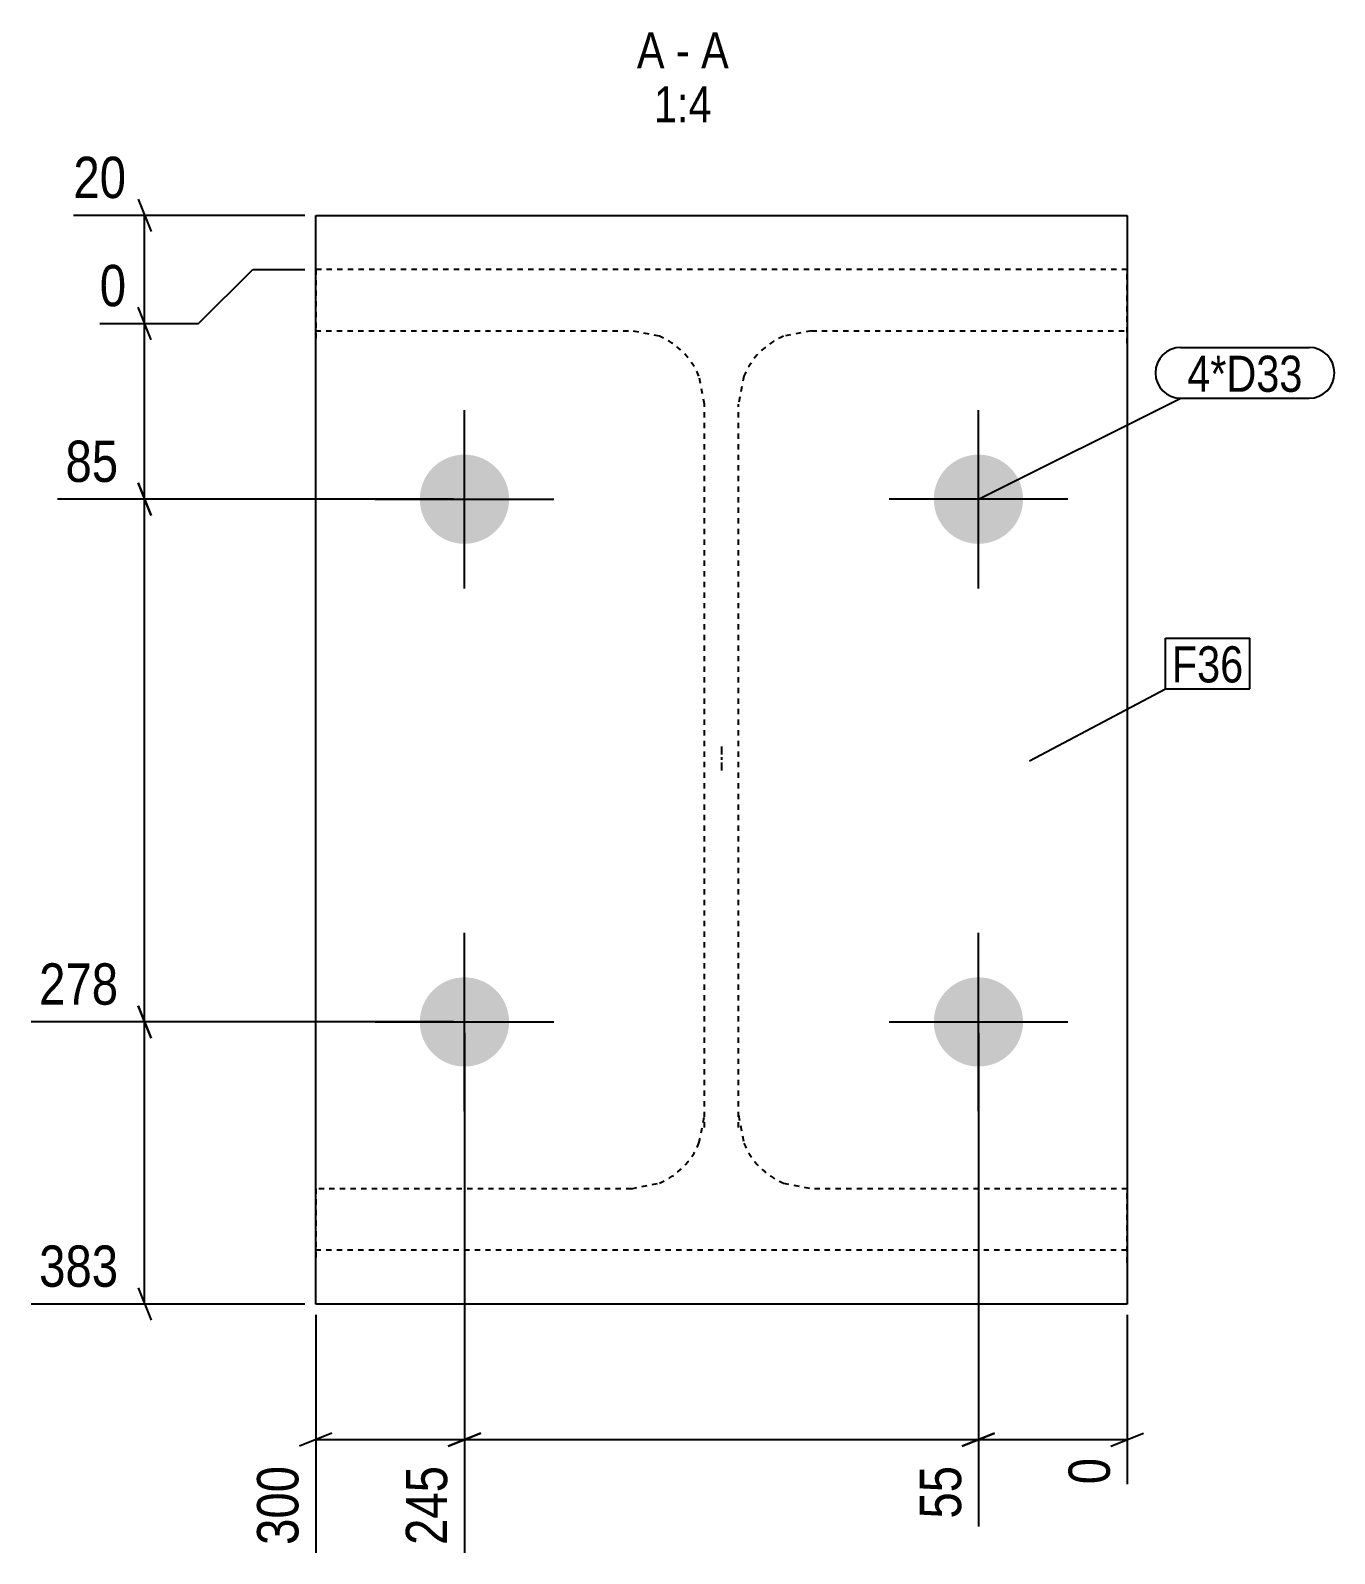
# Model space of a CAD drawing. Header units: millimetres. Extents: x 9 to 68168, y 9 to 4911.
# Drawn here: x 9 to 491, y 9 to 573 of the extents above; entities that cross this region are included whole.
import ezdxf

# ---------------------------------------------------------------- set-up
doc = ezdxf.new("R2010")
doc.units = ezdxf.units.MM
doc.linetypes.add('DXK_LINE_DOT2', pattern=[3.9198, 1.9599, -1.9599])
doc.linetypes.add('DXK_LINE_DOT3', pattern=[5.9187, 2.979, -0.9799, 0.9799, -0.9799])
for name, color, linetype in [('MÅLSÆTNING', 7, 'Continuous'), ('STÅL', 7, 'Continuous'), ('TEKST', 7, 'Continuous')]:
    doc.layers.add(name, color=color, linetype=linetype)
doc.styles.add('Arial Narrow', font='ARIALN.TTF', dxfattribs={"height": 0.2})

msp = doc.modelspace()

# ---------------------------------------------------------------- hatches: boundary and pattern name
at = {"layer": 'STÅL', "linetype": 'Continuous'}
for points in [[(169.75, 415.81, -1), (169.75, 382.81, -1)], [(359.75, 382.81, -1), (359.75, 415.81, -1)], [(153.25, 205.95, -1), (186.25, 205.95, -1)], [(343.25, 205.95, -1), (376.25, 205.95, -1)]]:
    msp.add_hatch(color=96, dxfattribs=at).paths.add_polyline_path(points)

# ---------------------------------------------------------------- linework, layer by layer
at = {"layer": 'MÅLSÆTNING', "color": 7, "linetype": 'Continuous'}
for p, q in [((49.08, 510.31), (53.88, 498.31)), ((110.75, 504.31), (25.18, 504.31)), ((51.48, 464.31), (51.48, 504.31)), ((71.48, 464.31), (91.48, 484.31)), ((71.48, 464.31), (91.48, 484.31)), ((91.48, 484.31), (110.75, 484.31)), ((91.48, 484.31), (110.75, 484.31)), ((53.88, 458.31), (49.08, 470.31)), ((53.88, 458.31), (49.08, 470.31)), ((34.93, 464.31), (71.48, 464.31)), ((34.93, 464.31), (71.48, 464.31)), ((51.48, 399.31), (51.48, 464.31)), ((49.08, 405.31), (53.88, 393.31)), ((53.88, 393.31), (49.08, 405.31)), ((165.75, 399.31), (19.35, 399.31)), ((165.75, 399.31), (19.35, 399.31)), ((51.48, 205.95), (51.48, 399.31)), ((53.88, 199.95), (49.08, 211.95)), ((49.08, 211.95), (53.88, 199.95)), ((165.75, 205.95), (9.6, 205.95)), ((165.75, 205.95), (9.6, 205.95)), ((51.48, 101.6), (51.48, 205.95)), ((169.75, 201.95), (169.75, 9.6)), ((169.75, 201.95), (169.75, 9.6)), ((359.75, 201.95), (359.75, 19.35)), ((359.75, 201.95), (359.75, 19.35)), ((49.08, 107.6), (53.88, 95.6)), ((110.75, 101.6), (9.6, 101.6)), ((114.75, 97.6), (114.75, 9.6)), ((414.75, 97.6), (414.75, 34.93)), ((120.75, 53.88), (108.75, 49.08)), ((114.75, 51.48), (169.75, 51.48)), ((175.75, 53.88), (163.75, 49.08)), ((163.75, 49.08), (175.75, 53.88)), ((169.75, 51.48), (359.75, 51.48)), ((365.75, 53.88), (353.75, 49.08)), ((353.75, 49.08), (365.75, 53.88)), ((359.75, 51.48), (414.75, 51.48)), ((408.75, 49.08), (420.75, 53.88))]:
    msp.add_line(p, q, dxfattribs=at)
at = {"layer": 'STÅL', "color": 2, "linetype": 'Continuous'}
for p, q in [((114.75, 101.6), (114.75, 504.31)), ((114.75, 504.31), (414.75, 504.31)), ((414.75, 504.31), (414.75, 101.6)), ((414.75, 101.6), (114.75, 101.6))]:
    msp.add_line(p, q, dxfattribs=at)
at = {"layer": 'STÅL', "color": 7, "linetype": 'DXK_LINE_DOT2'}
for p, q in [((414.75, 484.31), (114.75, 484.31)), ((114.75, 484.31), (114.75, 457.05)), ((414.75, 457.05), (414.75, 484.31)), ((114.75, 461.64), (231.5, 461.64)), ((241.84, 459.57), (231.5, 461.64)), ((298, 461.64), (287.67, 459.57)), ((298, 461.64), (414.75, 461.64)), ((258.5, 434.43), (256.45, 444.84)), ((273.06, 444.84), (271, 434.43)), ((258.5, 166.88), (258.5, 434.43)), ((271, 166.88), (271, 434.43)), ((256.45, 161.06), (258.5, 171.47)), ((271, 171.47), (273.06, 161.06)), ((231.5, 144.27), (114.75, 144.27)), ((114.75, 144.27), (114.75, 117.01)), ((231.5, 144.27), (241.84, 146.34)), ((287.67, 146.34), (298, 144.27)), ((414.75, 144.27), (298, 144.27)), ((414.75, 117.01), (414.75, 144.27)), ((114.75, 121.6), (414.75, 121.6))]:
    msp.add_line(p, q, dxfattribs=at)
at = {"layer": 'STÅL', "color": 96, "linetype": 'Continuous'}
for p, q in [((169.75, 366.31), (169.75, 432.31)), ((359.75, 366.31), (359.75, 432.31)), ((136.75, 399.31), (202.75, 399.31)), ((392.75, 399.31), (326.75, 399.31)), ((169.75, 172.95), (169.75, 238.95)), ((359.75, 172.95), (359.75, 238.95)), ((136.75, 205.95), (202.75, 205.95)), ((326.75, 205.95), (392.75, 205.95))]:
    msp.add_line(p, q, dxfattribs=at)
at = {"layer": 'STÅL', "color": 7, "linetype": 'DXK_LINE_DOT3'}
msp.add_line((264.75, 307.83), (264.75, 298.36), dxfattribs=at)
at = {"layer": 'STÅL', "color": 7, "linetype": 'DXK_LINE_DOT2'}
for centre, start, end in [((231.37, 434.57), 22.2862, 67.2851), ((298.14, 434.57), 112.7149, 157.7138), ((231.37, 171.34), 292.7149, 337.7138), ((298.14, 171.34), 202.2862, 247.2851)]:
    msp.add_arc(centre, 27.1, start, end, dxfattribs=at)

# ---------------------------------------------------------------- wipeouts: each hides what was drawn before it
at = {"color": 0, "linetype": 'Continuous'}
for points, layer in [([(44.96, 402.51), (44.96, 424.91), (19.06, 424.91), (19.06, 402.51)], 'MÅLSÆTNING'), ([(44.96, 209.15), (44.96, 231.55), (9.31, 231.55), (9.31, 209.15)], 'MÅLSÆTNING'), ([(44.96, 104.8), (44.96, 127.2), (9.31, 127.2), (9.31, 104.8)], 'MÅLSÆTNING'), ([(111.55, 44.96), (89.15, 44.96), (89.15, 9.31), (111.55, 9.31)], 'MÅLSÆTNING'), ([(166.55, 44.96), (144.15, 44.96), (144.15, 9.31), (166.55, 9.31)], 'MÅLSÆTNING'), ([(356.55, 44.96), (334.15, 44.96), (334.15, 19.06), (356.55, 19.06)], 'MÅLSÆTNING'), ([(243.74, 558.71), (243.74, 572.71), (233.51, 572.71), (233.51, 558.71)], 'TEKST'), ([(253.04, 558.71), (253.04, 572.71), (247.94, 572.71), (247.94, 558.71)], 'TEKST'), ([(267.46, 558.71), (267.46, 572.71), (257.24, 572.71), (257.24, 558.71)], 'TEKST'), ([(261.15, 538.71), (261.15, 552.71), (239.82, 552.71), (239.82, 538.71)], 'TEKST')]:
    msp.add_wipeout(points, dxfattribs=at).dxf.layer = layer
at = {"color": 0}
for points in [[(479.59, 439.04), (479.59, 453.04), (436.97, 453.04), (436.97, 439.04)], [(457.68, 331.54), (457.68, 345.54), (431.25, 345.54), (431.25, 331.54)]]:
    msp.add_wipeout(points, dxfattribs=at).dxf.layer = 'TEKST'

# ---------------------------------------------------------------- next in the draw order: texts
at = {"layer": 'MÅLSÆTNING', "color": 3, "linetype": 'Continuous', "style": 'Arial Narrow'}
for s, p in [('85', (22.26, 405.71)), ('278', (12.51, 212.35)), ('383', (12.51, 108))]:
    msp.add_text(s, height=15.271, dxfattribs=at).set_placement(p)
for s, p in [('300', (108.35, 12.51)), ('245', (163.35, 12.51)), ('55', (353.35, 22.26))]:
    msp.add_text(s, height=15.271, rotation=90.0002, dxfattribs=at).set_placement(p)
at = {"layer": 'TEKST', "color": 3, "linetype": 'Continuous', "style": 'Arial Narrow'}
for s, height, p in [('A', 13.36, (233.51, 558.71)), ('A', 13.36, (257.24, 558.71)), ('-', 13.36, (247.94, 558.71)), ('1:4', 13.362, (239.82, 538.71))]:
    msp.add_text(s, height=height, dxfattribs=at).set_placement(p)

# ---------------------------------------------------------------- next in the draw order: wipeouts: each hides what was drawn before it
at = {"color": 0, "linetype": 'Continuous'}
for points in [[(47.88, 507.51), (47.88, 529.91), (21.98, 529.91), (21.98, 507.51)], [(47.88, 467.51), (47.88, 489.91), (31.73, 489.91), (31.73, 467.51)], [(411.55, 47.88), (389.15, 47.88), (389.15, 31.73), (411.55, 31.73)]]:
    msp.add_wipeout(points, dxfattribs=at).dxf.layer = 'MÅLSÆTNING'
at = {"color": 0}
for points in [[(479.59, 439.04), (479.59, 453.04), (436.97, 453.04), (436.97, 439.04)], [(457.68, 331.54), (457.68, 345.54), (431.25, 345.54), (431.25, 331.54)]]:
    msp.add_wipeout(points, dxfattribs=at).dxf.layer = 'TEKST'

# ---------------------------------------------------------------- next in the draw order: linework, layer by layer
at = {"layer": 'TEKST', "color": 7, "linetype": 'Continuous'}
for p, q in [((434.57, 455.44), (481.99, 455.44)), ((359.75, 399.31), (434.57, 436.64)), ((434.57, 436.64), (481.99, 436.64)), ((428.85, 347.94), (460.08, 347.94)), ((428.85, 329.14), (428.85, 347.94)), ((460.08, 329.14), (460.08, 347.94)), ((378.6, 302.51), (428.85, 329.14)), ((428.85, 329.14), (460.08, 329.14))]:
    msp.add_line(p, q, dxfattribs=at)
for centre, start, end in [((434.57, 446.04), 90, 270), ((481.99, 446.04), 270, 90)]:
    msp.add_arc(centre, 9.4, start, end, dxfattribs=at)

# ---------------------------------------------------------------- next in the draw order: texts
at = {"layer": 'MÅLSÆTNING', "color": 3, "linetype": 'Continuous', "style": 'Arial Narrow'}
for s, height, p in [('20', 15.271, (25.18, 510.71)), ('0', 15.27, (34.93, 470.71))]:
    msp.add_text(s, height=height, dxfattribs=at).set_placement(p)
msp.add_text('0', height=15.27, rotation=90.0002, dxfattribs=at).set_placement((408.35, 34.93))
at = {"layer": 'TEKST', "color": 3, "style": 'Arial Narrow'}
for s, p in [('4*D33', (436.97, 439.04)), ('F36', (431.25, 331.54))]:
    msp.add_text(s, height=13.362, dxfattribs=at).set_placement(p)

doc.saveas('drawing.dxf')
